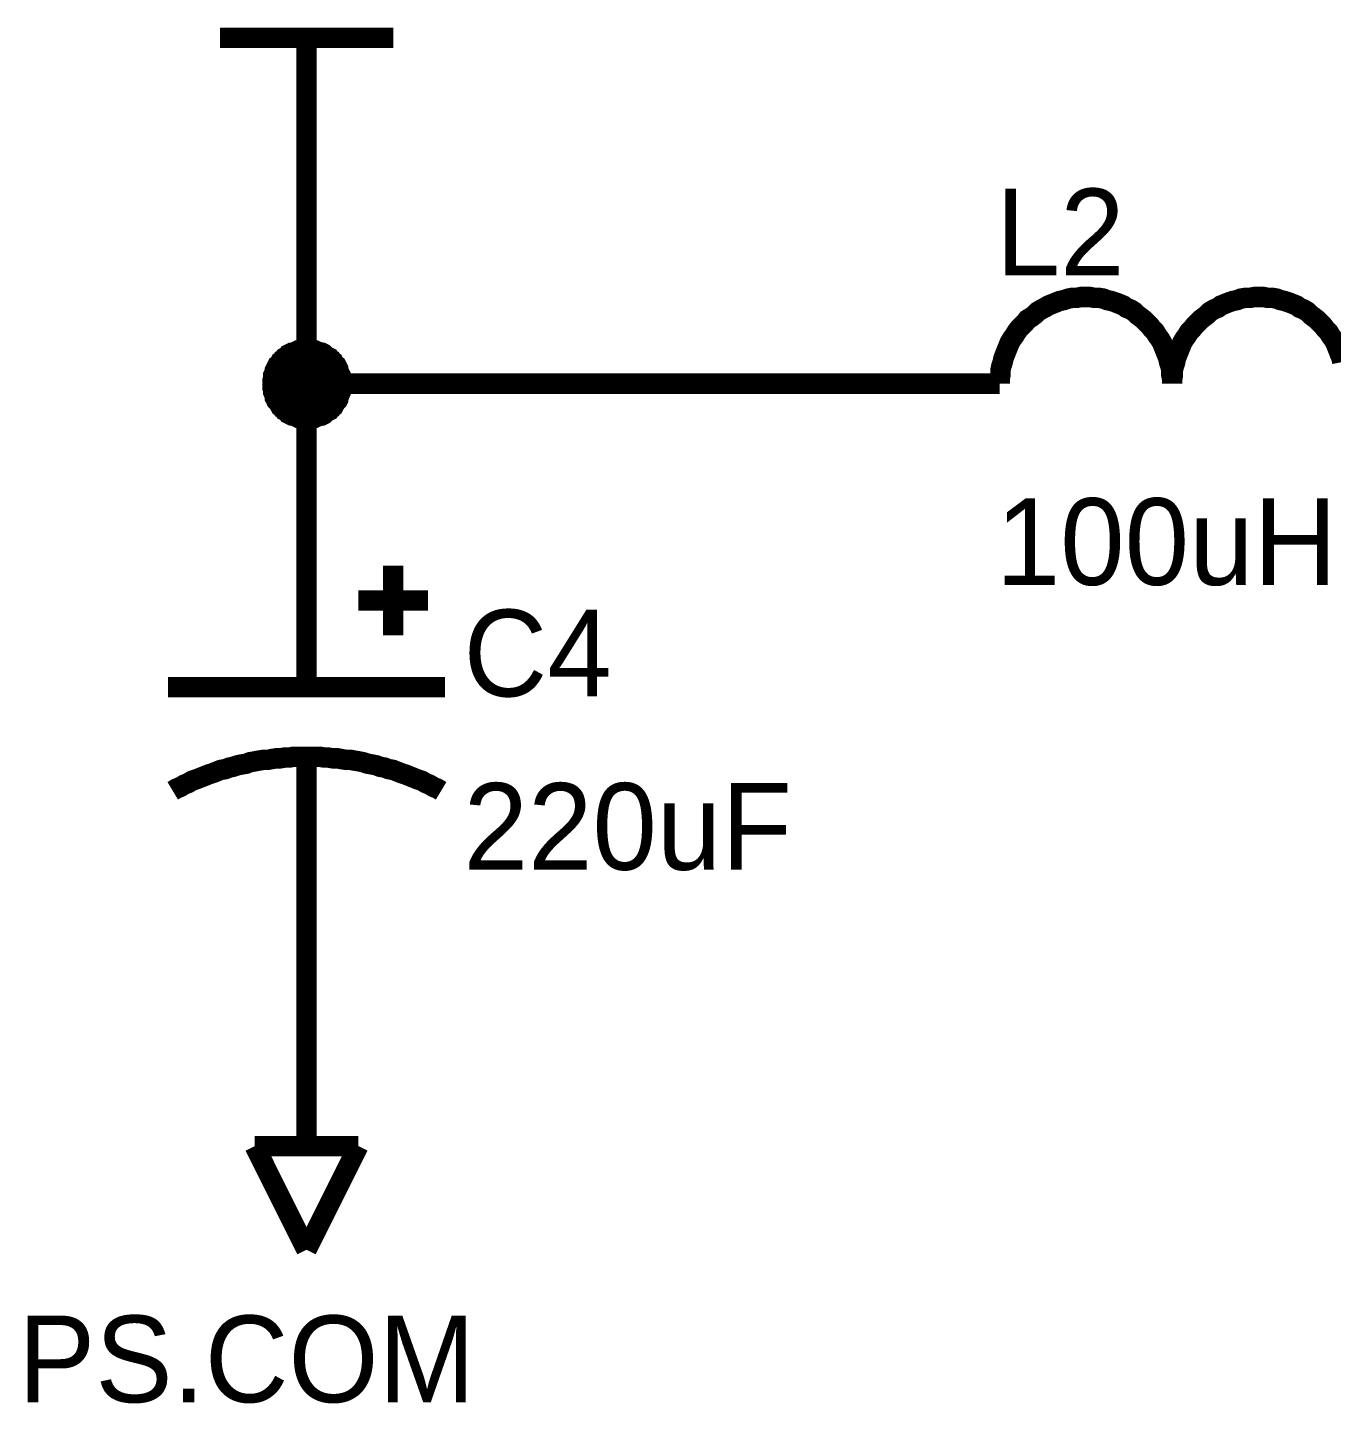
# Model space of a CAD drawing. Header units: inches. Extents: x 0 to 11, y 0 to 8.5.
# Drawn here: x 7.039 to 7.792, y 5.711 to 6.506 of the extents above; entities that cross this region are included whole.
import ezdxf

# ---------------------------------------------------------------- set-up
doc = ezdxf.new("R2010")
doc.units = ezdxf.units.IN
doc.header["$MEASUREMENT"] = 0
doc.layers.add('Sheet', color=255, linetype='Continuous')

msp = doc.modelspace()

# ---------------------------------------------------------------- linework, layer by layer
at = {"layer": 'Sheet'}
for points, const_width in [([(7.14973, 6.49966), (7.2498, 6.49966)], 0.0118), ([(7.19976, 6.39957), (7.19976, 6.49966)], 0.0118), ([(7.19976, 6.24989), (7.19976, 6.29994), (7.19976, 6.39957)], 0.0118), ([(7.64961, 6.34998), (7.64693, 6.34998), (7.6447, 6.34953), (7.64202, 6.34953), (7.63978, 6.34909), (7.6371, 6.34819), (7.63487, 6.34774), (7.63263, 6.34685), (7.6304, 6.34596), (7.62817, 6.34506), (7.62593, 6.34372), (7.62415, 6.34283), (7.62191, 6.34149), (7.62013, 6.3397), (7.61834, 6.33836), (7.61611, 6.33702), (7.61477, 6.33523), (7.61298, 6.33345), (7.61119, 6.33166), (7.60985, 6.32987), (7.60851, 6.32764), (7.60717, 6.32585), (7.60583, 6.32362), (7.60494, 6.32138), (7.60404, 6.31915), (7.60315, 6.31692), (7.60226, 6.31468), (7.60181, 6.31245), (7.60092, 6.30977), (7.60047, 6.30753), (7.60047, 6.30485), (7.60002, 6.30262), (7.60002, 6.29994)], 0.0118), ([(7.69964, 6.29994), (7.69964, 6.30262), (7.6992, 6.30485), (7.6992, 6.30753), (7.69875, 6.30977), (7.69786, 6.31245), (7.69741, 6.31468), (7.69652, 6.31692), (7.69562, 6.31915), (7.69473, 6.32138), (7.69384, 6.32362), (7.6925, 6.32585), (7.69115, 6.32764), (7.68981, 6.32987), (7.68803, 6.33166), (7.68669, 6.33345), (7.6849, 6.33523), (7.68311, 6.33702), (7.68133, 6.33836), (7.67954, 6.3397), (7.67775, 6.34149), (7.67552, 6.34283), (7.67329, 6.34372), (7.6715, 6.34506), (7.66927, 6.34596), (7.66703, 6.34685), (7.66435, 6.34774), (7.66212, 6.34819), (7.65988, 6.34909), (7.6572, 6.34953), (7.65452, 6.34953), (7.65229, 6.34998), (7.64961, 6.34998)], 0.0118), ([(7.64961, 6.34998), (7.64961, 6.34998), (7.64961, 6.34998), (7.64961, 6.34998), (7.64961, 6.34998), (7.64961, 6.34998), (7.64961, 6.34998), (7.64961, 6.34998), (7.64961, 6.34998), (7.64961, 6.34998), (7.64961, 6.34998), (7.64961, 6.34998), (7.64961, 6.34998), (7.64961, 6.34998), (7.64961, 6.34998), (7.64961, 6.34998), (7.64961, 6.34998), (7.64961, 6.34998), (7.64961, 6.34998), (7.64961, 6.34998), (7.64961, 6.34998), (7.64961, 6.34998), (7.64961, 6.34998), (7.64961, 6.34998), (7.64961, 6.34998), (7.64961, 6.34998), (7.64961, 6.34998), (7.64961, 6.34998), (7.64961, 6.34998), (7.64961, 6.34998), (7.64961, 6.34998), (7.64961, 6.34998), (7.64961, 6.34998)], 0.0118), ([(7.74968, 6.34998), (7.74699, 6.34998), (7.74476, 6.34953), (7.74208, 6.34953), (7.7394, 6.34909), (7.73717, 6.34819), (7.73493, 6.34774), (7.73225, 6.34685), (7.73002, 6.34596), (7.72779, 6.34506), (7.726, 6.34372), (7.72377, 6.34283), (7.72153, 6.34149), (7.71974, 6.3397), (7.71796, 6.33836), (7.71617, 6.33702), (7.71438, 6.33523), (7.7126, 6.33345), (7.71126, 6.33166), (7.70947, 6.32987), (7.70813, 6.32764), (7.70679, 6.32585), (7.70545, 6.32362), (7.70456, 6.32138), (7.70366, 6.31915), (7.70277, 6.31692), (7.70188, 6.31468), (7.70143, 6.31245), (7.70054, 6.30977), (7.70009, 6.30753), (7.70009, 6.30485), (7.69964, 6.30262), (7.69964, 6.29994)], 0.0118), ([(7.79792, 6.31245), (7.79747, 6.31468), (7.79658, 6.31692), (7.79569, 6.31915), (7.79479, 6.32138), (7.7939, 6.32362), (7.79256, 6.32585), (7.79122, 6.32764), (7.78988, 6.32987), (7.78809, 6.33166), (7.78675, 6.33345), (7.78497, 6.33523), (7.78318, 6.33702), (7.78139, 6.33836), (7.77961, 6.3397), (7.77782, 6.34149), (7.77558, 6.34283), (7.77335, 6.34372), (7.77156, 6.34506), (7.76933, 6.34596), (7.7671, 6.34685), (7.76442, 6.34774), (7.76218, 6.34819), (7.75995, 6.34909), (7.75727, 6.34953), (7.75459, 6.34953), (7.75236, 6.34998), (7.74968, 6.34998)], 0.0118), ([(7.74968, 6.34998), (7.74968, 6.34998), (7.74968, 6.34998), (7.74968, 6.34998), (7.74968, 6.34998), (7.74968, 6.34998), (7.74968, 6.34998), (7.74968, 6.34998), (7.74968, 6.34998), (7.74968, 6.34998), (7.74968, 6.34998), (7.74968, 6.34998), (7.74968, 6.34998), (7.74968, 6.34998), (7.74968, 6.34998), (7.74968, 6.34998), (7.74968, 6.34998), (7.74968, 6.34998), (7.74968, 6.34998), (7.74968, 6.34998), (7.74968, 6.34998), (7.74968, 6.34998), (7.74968, 6.34998), (7.74968, 6.34998), (7.74968, 6.34998), (7.74968, 6.34998), (7.74968, 6.34998), (7.74968, 6.34998), (7.74968, 6.34998), (7.74968, 6.34998), (7.74968, 6.34998), (7.74968, 6.34998), (7.74968, 6.34998)], 0.0118), ([(7.18011, 6.29994), (7.18011, 6.30083), (7.18011, 6.30172), (7.18056, 6.30306), (7.18056, 6.30396), (7.18056, 6.30485), (7.181, 6.30575), (7.18145, 6.30664), (7.18145, 6.30753), (7.1819, 6.30843), (7.18234, 6.30932), (7.18279, 6.31021), (7.18368, 6.31066), (7.18413, 6.31155), (7.18458, 6.31245), (7.18547, 6.31289), (7.18592, 6.31379), (7.18681, 6.31423), (7.18726, 6.31513), (7.18815, 6.31558), (7.18904, 6.31602), (7.18949, 6.31692), (7.19038, 6.31736), (7.19128, 6.31781), (7.19217, 6.31781), (7.19306, 6.31826), (7.19396, 6.3187), (7.19485, 6.31915), (7.19574, 6.31915), (7.19664, 6.31915), (7.19798, 6.3196), (7.19887, 6.3196), (7.19976, 6.3196)], 0.0118), ([(7.18011, 6.29994), (7.18011, 6.30083), (7.18011, 6.30172), (7.18056, 6.30306), (7.18056, 6.30396), (7.18056, 6.30485), (7.181, 6.30575), (7.18145, 6.30664), (7.18145, 6.30753), (7.1819, 6.30843), (7.18234, 6.30932), (7.18279, 6.31021), (7.18368, 6.31066), (7.18413, 6.31155), (7.18458, 6.31245), (7.18547, 6.31289), (7.18592, 6.31379), (7.18681, 6.31423), (7.18726, 6.31513), (7.18815, 6.31558), (7.18904, 6.31602), (7.18949, 6.31692), (7.19038, 6.31736), (7.19128, 6.31781), (7.19217, 6.31781), (7.19306, 6.31826), (7.19396, 6.3187), (7.19485, 6.31915), (7.19574, 6.31915), (7.19664, 6.31915), (7.19798, 6.3196), (7.19887, 6.3196), (7.19976, 6.3196)], 0.0118), ([(7.18011, 6.29994), (7.18011, 6.30083), (7.18011, 6.30172), (7.18056, 6.30306), (7.18056, 6.30396), (7.18056, 6.30485), (7.181, 6.30575), (7.18145, 6.30664), (7.18145, 6.30753), (7.1819, 6.30843), (7.18234, 6.30932), (7.18279, 6.31021), (7.18368, 6.31066), (7.18413, 6.31155), (7.18458, 6.31245), (7.18547, 6.31289), (7.18592, 6.31379), (7.18681, 6.31423), (7.18726, 6.31513), (7.18815, 6.31558), (7.18904, 6.31602), (7.18949, 6.31692), (7.19038, 6.31736), (7.19128, 6.31781), (7.19217, 6.31781), (7.19306, 6.31826), (7.19396, 6.3187), (7.19485, 6.31915), (7.19574, 6.31915), (7.19664, 6.31915), (7.19798, 6.3196), (7.19887, 6.3196), (7.19976, 6.3196)], 0.0118), ([(7.18011, 6.29994), (7.18011, 6.30083), (7.18011, 6.30172), (7.18056, 6.30306), (7.18056, 6.30396), (7.18056, 6.30485), (7.181, 6.30575), (7.18145, 6.30664), (7.18145, 6.30753), (7.1819, 6.30843), (7.18234, 6.30932), (7.18279, 6.31021), (7.18368, 6.31066), (7.18413, 6.31155), (7.18458, 6.31245), (7.18547, 6.31289), (7.18592, 6.31379), (7.18681, 6.31423), (7.18726, 6.31513), (7.18815, 6.31558), (7.18904, 6.31602), (7.18949, 6.31692), (7.19038, 6.31736), (7.19128, 6.31781), (7.19217, 6.31781), (7.19306, 6.31826), (7.19396, 6.3187), (7.19485, 6.31915), (7.19574, 6.31915), (7.19664, 6.31915), (7.19798, 6.3196), (7.19887, 6.3196), (7.19976, 6.3196)], 0.0118), ([(7.19976, 6.3196), (7.19976, 6.3196)], 0.0118), ([(7.19976, 6.3196), (7.20066, 6.3196), (7.202, 6.3196), (7.20289, 6.31915), (7.20378, 6.31915), (7.20468, 6.31915), (7.20557, 6.3187), (7.20691, 6.31826), (7.20781, 6.31781), (7.2087, 6.31781), (7.20959, 6.31736), (7.21004, 6.31692), (7.21093, 6.31602), (7.21183, 6.31558), (7.21272, 6.31513), (7.21317, 6.31423), (7.21406, 6.31379), (7.21451, 6.31289), (7.2154, 6.31245), (7.21585, 6.31155), (7.21629, 6.31066), (7.21719, 6.31021), (7.21763, 6.30932), (7.21808, 6.30843), (7.21808, 6.30753), (7.21853, 6.30664), (7.21897, 6.30575), (7.21942, 6.30485), (7.21942, 6.30396), (7.21942, 6.30306), (7.21987, 6.30172), (7.21987, 6.30083), (7.21987, 6.29994)], 0.0118), ([(7.19976, 6.3196), (7.19976, 6.3196)], 0.0118), ([(7.19976, 6.3196), (7.20066, 6.3196), (7.202, 6.3196), (7.20289, 6.31915), (7.20378, 6.31915), (7.20468, 6.31915), (7.20557, 6.3187), (7.20691, 6.31826), (7.20781, 6.31781), (7.2087, 6.31781), (7.20959, 6.31736), (7.21004, 6.31692), (7.21093, 6.31602), (7.21183, 6.31558), (7.21272, 6.31513), (7.21317, 6.31423), (7.21406, 6.31379), (7.21451, 6.31289), (7.2154, 6.31245), (7.21585, 6.31155), (7.21629, 6.31066), (7.21719, 6.31021), (7.21763, 6.30932), (7.21808, 6.30843), (7.21808, 6.30753), (7.21853, 6.30664), (7.21897, 6.30575), (7.21942, 6.30485), (7.21942, 6.30396), (7.21942, 6.30306), (7.21987, 6.30172), (7.21987, 6.30083), (7.21987, 6.29994)], 0.0118), ([(7.19976, 6.3196), (7.19976, 6.3196)], 0.0118), ([(7.19976, 6.3196), (7.20066, 6.3196), (7.202, 6.3196), (7.20289, 6.31915), (7.20378, 6.31915), (7.20468, 6.31915), (7.20557, 6.3187), (7.20691, 6.31826), (7.20781, 6.31781), (7.2087, 6.31781), (7.20959, 6.31736), (7.21004, 6.31692), (7.21093, 6.31602), (7.21183, 6.31558), (7.21272, 6.31513), (7.21317, 6.31423), (7.21406, 6.31379), (7.21451, 6.31289), (7.2154, 6.31245), (7.21585, 6.31155), (7.21629, 6.31066), (7.21719, 6.31021), (7.21763, 6.30932), (7.21808, 6.30843), (7.21808, 6.30753), (7.21853, 6.30664), (7.21897, 6.30575), (7.21942, 6.30485), (7.21942, 6.30396), (7.21942, 6.30306), (7.21987, 6.30172), (7.21987, 6.30083), (7.21987, 6.29994)], 0.0118), ([(7.19976, 6.3196), (7.19976, 6.3196)], 0.0118), ([(7.19976, 6.3196), (7.20066, 6.3196), (7.202, 6.3196), (7.20289, 6.31915), (7.20378, 6.31915), (7.20468, 6.31915), (7.20557, 6.3187), (7.20691, 6.31826), (7.20781, 6.31781), (7.2087, 6.31781), (7.20959, 6.31736), (7.21004, 6.31692), (7.21093, 6.31602), (7.21183, 6.31558), (7.21272, 6.31513), (7.21317, 6.31423), (7.21406, 6.31379), (7.21451, 6.31289), (7.2154, 6.31245), (7.21585, 6.31155), (7.21629, 6.31066), (7.21719, 6.31021), (7.21763, 6.30932), (7.21808, 6.30843), (7.21808, 6.30753), (7.21853, 6.30664), (7.21897, 6.30575), (7.21942, 6.30485), (7.21942, 6.30396), (7.21942, 6.30306), (7.21987, 6.30172), (7.21987, 6.30083), (7.21987, 6.29994)], 0.0118), ([(7.18011, 6.29994), (7.18011, 6.30083), (7.18011, 6.30172), (7.18056, 6.30306), (7.18056, 6.30396), (7.18056, 6.30485), (7.181, 6.30575), (7.18145, 6.30664), (7.18145, 6.30753), (7.1819, 6.30843), (7.18234, 6.30932), (7.18279, 6.31021), (7.18368, 6.31066), (7.18413, 6.31155), (7.18458, 6.31245), (7.18547, 6.31289), (7.18592, 6.31379), (7.18681, 6.31423), (7.18726, 6.31513), (7.18815, 6.31558), (7.18904, 6.31602), (7.18949, 6.31692), (7.19038, 6.31736), (7.19128, 6.31781), (7.19217, 6.31781), (7.19306, 6.31826), (7.19396, 6.3187), (7.19485, 6.31915), (7.19574, 6.31915), (7.19664, 6.31915), (7.19798, 6.3196), (7.19887, 6.3196), (7.19976, 6.3196)], 0.0039), ([(7.18011, 6.29994), (7.18011, 6.30083), (7.18011, 6.30172), (7.18056, 6.30306), (7.18056, 6.30396), (7.18056, 6.30485), (7.181, 6.30575), (7.18145, 6.30664), (7.18145, 6.30753), (7.1819, 6.30843), (7.18234, 6.30932), (7.18279, 6.31021), (7.18368, 6.31066), (7.18413, 6.31155), (7.18458, 6.31245), (7.18547, 6.31289), (7.18592, 6.31379), (7.18681, 6.31423), (7.18726, 6.31513), (7.18815, 6.31558), (7.18904, 6.31602), (7.18949, 6.31692), (7.19038, 6.31736), (7.19128, 6.31781), (7.19217, 6.31781), (7.19306, 6.31826), (7.19396, 6.3187), (7.19485, 6.31915), (7.19574, 6.31915), (7.19664, 6.31915), (7.19798, 6.3196), (7.19887, 6.3196), (7.19976, 6.3196)], 0.0039), ([(7.18011, 6.29994), (7.18011, 6.30083), (7.18011, 6.30172), (7.18056, 6.30306), (7.18056, 6.30396), (7.18056, 6.30485), (7.181, 6.30575), (7.18145, 6.30664), (7.18145, 6.30753), (7.1819, 6.30843), (7.18234, 6.30932), (7.18279, 6.31021), (7.18368, 6.31066), (7.18413, 6.31155), (7.18458, 6.31245), (7.18547, 6.31289), (7.18592, 6.31379), (7.18681, 6.31423), (7.18726, 6.31513), (7.18815, 6.31558), (7.18904, 6.31602), (7.18949, 6.31692), (7.19038, 6.31736), (7.19128, 6.31781), (7.19217, 6.31781), (7.19306, 6.31826), (7.19396, 6.3187), (7.19485, 6.31915), (7.19574, 6.31915), (7.19664, 6.31915), (7.19798, 6.3196), (7.19887, 6.3196), (7.19976, 6.3196)], 0.0039), ([(7.18011, 6.29994), (7.18011, 6.30083), (7.18011, 6.30172), (7.18056, 6.30306), (7.18056, 6.30396), (7.18056, 6.30485), (7.181, 6.30575), (7.18145, 6.30664), (7.18145, 6.30753), (7.1819, 6.30843), (7.18234, 6.30932), (7.18279, 6.31021), (7.18368, 6.31066), (7.18413, 6.31155), (7.18458, 6.31245), (7.18547, 6.31289), (7.18592, 6.31379), (7.18681, 6.31423), (7.18726, 6.31513), (7.18815, 6.31558), (7.18904, 6.31602), (7.18949, 6.31692), (7.19038, 6.31736), (7.19128, 6.31781), (7.19217, 6.31781), (7.19306, 6.31826), (7.19396, 6.3187), (7.19485, 6.31915), (7.19574, 6.31915), (7.19664, 6.31915), (7.19798, 6.3196), (7.19887, 6.3196), (7.19976, 6.3196)], 0.0039), ([(7.19976, 6.3196), (7.19976, 6.3196)], 0.0039), ([(7.19976, 6.3196), (7.20066, 6.3196), (7.202, 6.3196), (7.20289, 6.31915), (7.20378, 6.31915), (7.20468, 6.31915), (7.20557, 6.3187), (7.20691, 6.31826), (7.20781, 6.31781), (7.2087, 6.31781), (7.20959, 6.31736), (7.21004, 6.31692), (7.21093, 6.31602), (7.21183, 6.31558), (7.21272, 6.31513), (7.21317, 6.31423), (7.21406, 6.31379), (7.21451, 6.31289), (7.2154, 6.31245), (7.21585, 6.31155), (7.21629, 6.31066), (7.21719, 6.31021), (7.21763, 6.30932), (7.21808, 6.30843), (7.21808, 6.30753), (7.21853, 6.30664), (7.21897, 6.30575), (7.21942, 6.30485), (7.21942, 6.30396), (7.21942, 6.30306), (7.21987, 6.30172), (7.21987, 6.30083), (7.21987, 6.29994)], 0.0039), ([(7.19976, 6.3196), (7.19976, 6.3196)], 0.0039), ([(7.19976, 6.3196), (7.20066, 6.3196), (7.202, 6.3196), (7.20289, 6.31915), (7.20378, 6.31915), (7.20468, 6.31915), (7.20557, 6.3187), (7.20691, 6.31826), (7.20781, 6.31781), (7.2087, 6.31781), (7.20959, 6.31736), (7.21004, 6.31692), (7.21093, 6.31602), (7.21183, 6.31558), (7.21272, 6.31513), (7.21317, 6.31423), (7.21406, 6.31379), (7.21451, 6.31289), (7.2154, 6.31245), (7.21585, 6.31155), (7.21629, 6.31066), (7.21719, 6.31021), (7.21763, 6.30932), (7.21808, 6.30843), (7.21808, 6.30753), (7.21853, 6.30664), (7.21897, 6.30575), (7.21942, 6.30485), (7.21942, 6.30396), (7.21942, 6.30306), (7.21987, 6.30172), (7.21987, 6.30083), (7.21987, 6.29994)], 0.0039), ([(7.19976, 6.3196), (7.19976, 6.3196)], 0.0039), ([(7.19976, 6.3196), (7.20066, 6.3196), (7.202, 6.3196), (7.20289, 6.31915), (7.20378, 6.31915), (7.20468, 6.31915), (7.20557, 6.3187), (7.20691, 6.31826), (7.20781, 6.31781), (7.2087, 6.31781), (7.20959, 6.31736), (7.21004, 6.31692), (7.21093, 6.31602), (7.21183, 6.31558), (7.21272, 6.31513), (7.21317, 6.31423), (7.21406, 6.31379), (7.21451, 6.31289), (7.2154, 6.31245), (7.21585, 6.31155), (7.21629, 6.31066), (7.21719, 6.31021), (7.21763, 6.30932), (7.21808, 6.30843), (7.21808, 6.30753), (7.21853, 6.30664), (7.21897, 6.30575), (7.21942, 6.30485), (7.21942, 6.30396), (7.21942, 6.30306), (7.21987, 6.30172), (7.21987, 6.30083), (7.21987, 6.29994)], 0.0039), ([(7.19976, 6.3196), (7.19976, 6.3196)], 0.0039), ([(7.19976, 6.3196), (7.20066, 6.3196), (7.202, 6.3196), (7.20289, 6.31915), (7.20378, 6.31915), (7.20468, 6.31915), (7.20557, 6.3187), (7.20691, 6.31826), (7.20781, 6.31781), (7.2087, 6.31781), (7.20959, 6.31736), (7.21004, 6.31692), (7.21093, 6.31602), (7.21183, 6.31558), (7.21272, 6.31513), (7.21317, 6.31423), (7.21406, 6.31379), (7.21451, 6.31289), (7.2154, 6.31245), (7.21585, 6.31155), (7.21629, 6.31066), (7.21719, 6.31021), (7.21763, 6.30932), (7.21808, 6.30843), (7.21808, 6.30753), (7.21853, 6.30664), (7.21897, 6.30575), (7.21942, 6.30485), (7.21942, 6.30396), (7.21942, 6.30306), (7.21987, 6.30172), (7.21987, 6.30083), (7.21987, 6.29994)], 0.0039), ([(7.19976, 6.27983), (7.19887, 6.27983), (7.19798, 6.27983), (7.19664, 6.28028), (7.19574, 6.28028), (7.19485, 6.28028), (7.19396, 6.28072), (7.19306, 6.28117), (7.19217, 6.28162), (7.19128, 6.28162), (7.19038, 6.28206), (7.18949, 6.28251), (7.18904, 6.28341), (7.18815, 6.28385), (7.18726, 6.2843), (7.18681, 6.28519), (7.18592, 6.28564), (7.18547, 6.28653), (7.18458, 6.28698), (7.18413, 6.28787), (7.18368, 6.28877), (7.18279, 6.28966), (7.18234, 6.29011), (7.1819, 6.291), (7.18145, 6.29189), (7.18145, 6.29279), (7.181, 6.29413), (7.18056, 6.29502), (7.18056, 6.29592), (7.18056, 6.29681), (7.18011, 6.2977), (7.18011, 6.29904), (7.18011, 6.29994)], 0.0118), ([(7.18011, 6.29994), (7.18011, 6.29994)], 0.0118), ([(7.19976, 6.27983), (7.19887, 6.27983), (7.19798, 6.27983), (7.19664, 6.28028), (7.19574, 6.28028), (7.19485, 6.28028), (7.19396, 6.28072), (7.19306, 6.28117), (7.19217, 6.28162), (7.19128, 6.28162), (7.19038, 6.28206), (7.18949, 6.28251), (7.18904, 6.28341), (7.18815, 6.28385), (7.18726, 6.2843), (7.18681, 6.28519), (7.18592, 6.28564), (7.18547, 6.28653), (7.18458, 6.28698), (7.18413, 6.28787), (7.18368, 6.28877), (7.18279, 6.28966), (7.18234, 6.29011), (7.1819, 6.291), (7.18145, 6.29189), (7.18145, 6.29279), (7.181, 6.29413), (7.18056, 6.29502), (7.18056, 6.29592), (7.18056, 6.29681), (7.18011, 6.2977), (7.18011, 6.29904), (7.18011, 6.29994)], 0.0118), ([(7.18011, 6.29994), (7.18011, 6.29994)], 0.0118), ([(7.19976, 6.27983), (7.19887, 6.27983), (7.19798, 6.27983), (7.19664, 6.28028), (7.19574, 6.28028), (7.19485, 6.28028), (7.19396, 6.28072), (7.19306, 6.28117), (7.19217, 6.28162), (7.19128, 6.28162), (7.19038, 6.28206), (7.18949, 6.28251), (7.18904, 6.28341), (7.18815, 6.28385), (7.18726, 6.2843), (7.18681, 6.28519), (7.18592, 6.28564), (7.18547, 6.28653), (7.18458, 6.28698), (7.18413, 6.28787), (7.18368, 6.28877), (7.18279, 6.28966), (7.18234, 6.29011), (7.1819, 6.291), (7.18145, 6.29189), (7.18145, 6.29279), (7.181, 6.29413), (7.18056, 6.29502), (7.18056, 6.29592), (7.18056, 6.29681), (7.18011, 6.2977), (7.18011, 6.29904), (7.18011, 6.29994)], 0.0118), ([(7.18011, 6.29994), (7.18011, 6.29994)], 0.0118), ([(7.19976, 6.27983), (7.19887, 6.27983), (7.19798, 6.27983), (7.19664, 6.28028), (7.19574, 6.28028), (7.19485, 6.28028), (7.19396, 6.28072), (7.19306, 6.28117), (7.19217, 6.28162), (7.19128, 6.28162), (7.19038, 6.28206), (7.18949, 6.28251), (7.18904, 6.28341), (7.18815, 6.28385), (7.18726, 6.2843), (7.18681, 6.28519), (7.18592, 6.28564), (7.18547, 6.28653), (7.18458, 6.28698), (7.18413, 6.28787), (7.18368, 6.28877), (7.18279, 6.28966), (7.18234, 6.29011), (7.1819, 6.291), (7.18145, 6.29189), (7.18145, 6.29279), (7.181, 6.29413), (7.18056, 6.29502), (7.18056, 6.29592), (7.18056, 6.29681), (7.18011, 6.2977), (7.18011, 6.29904), (7.18011, 6.29994)], 0.0118), ([(7.18011, 6.29994), (7.18011, 6.29994)], 0.0118), ([(7.19976, 6.27983), (7.19887, 6.27983), (7.19798, 6.27983), (7.19664, 6.28028), (7.19574, 6.28028), (7.19485, 6.28028), (7.19396, 6.28072), (7.19306, 6.28117), (7.19217, 6.28162), (7.19128, 6.28162), (7.19038, 6.28206), (7.18949, 6.28251), (7.18904, 6.28341), (7.18815, 6.28385), (7.18726, 6.2843), (7.18681, 6.28519), (7.18592, 6.28564), (7.18547, 6.28653), (7.18458, 6.28698), (7.18413, 6.28787), (7.18368, 6.28877), (7.18279, 6.28966), (7.18234, 6.29011), (7.1819, 6.291), (7.18145, 6.29189), (7.18145, 6.29279), (7.181, 6.29413), (7.18056, 6.29502), (7.18056, 6.29592), (7.18056, 6.29681), (7.18011, 6.2977), (7.18011, 6.29904), (7.18011, 6.29994)], 0.0039), ([(7.18011, 6.29994), (7.18011, 6.29994)], 0.0039), ([(7.19976, 6.27983), (7.19887, 6.27983), (7.19798, 6.27983), (7.19664, 6.28028), (7.19574, 6.28028), (7.19485, 6.28028), (7.19396, 6.28072), (7.19306, 6.28117), (7.19217, 6.28162), (7.19128, 6.28162), (7.19038, 6.28206), (7.18949, 6.28251), (7.18904, 6.28341), (7.18815, 6.28385), (7.18726, 6.2843), (7.18681, 6.28519), (7.18592, 6.28564), (7.18547, 6.28653), (7.18458, 6.28698), (7.18413, 6.28787), (7.18368, 6.28877), (7.18279, 6.28966), (7.18234, 6.29011), (7.1819, 6.291), (7.18145, 6.29189), (7.18145, 6.29279), (7.181, 6.29413), (7.18056, 6.29502), (7.18056, 6.29592), (7.18056, 6.29681), (7.18011, 6.2977), (7.18011, 6.29904), (7.18011, 6.29994)], 0.0039), ([(7.18011, 6.29994), (7.18011, 6.29994)], 0.0039), ([(7.19976, 6.27983), (7.19887, 6.27983), (7.19798, 6.27983), (7.19664, 6.28028), (7.19574, 6.28028), (7.19485, 6.28028), (7.19396, 6.28072), (7.19306, 6.28117), (7.19217, 6.28162), (7.19128, 6.28162), (7.19038, 6.28206), (7.18949, 6.28251), (7.18904, 6.28341), (7.18815, 6.28385), (7.18726, 6.2843), (7.18681, 6.28519), (7.18592, 6.28564), (7.18547, 6.28653), (7.18458, 6.28698), (7.18413, 6.28787), (7.18368, 6.28877), (7.18279, 6.28966), (7.18234, 6.29011), (7.1819, 6.291), (7.18145, 6.29189), (7.18145, 6.29279), (7.181, 6.29413), (7.18056, 6.29502), (7.18056, 6.29592), (7.18056, 6.29681), (7.18011, 6.2977), (7.18011, 6.29904), (7.18011, 6.29994)], 0.0039), ([(7.18011, 6.29994), (7.18011, 6.29994)], 0.0039), ([(7.19976, 6.27983), (7.19887, 6.27983), (7.19798, 6.27983), (7.19664, 6.28028), (7.19574, 6.28028), (7.19485, 6.28028), (7.19396, 6.28072), (7.19306, 6.28117), (7.19217, 6.28162), (7.19128, 6.28162), (7.19038, 6.28206), (7.18949, 6.28251), (7.18904, 6.28341), (7.18815, 6.28385), (7.18726, 6.2843), (7.18681, 6.28519), (7.18592, 6.28564), (7.18547, 6.28653), (7.18458, 6.28698), (7.18413, 6.28787), (7.18368, 6.28877), (7.18279, 6.28966), (7.18234, 6.29011), (7.1819, 6.291), (7.18145, 6.29189), (7.18145, 6.29279), (7.181, 6.29413), (7.18056, 6.29502), (7.18056, 6.29592), (7.18056, 6.29681), (7.18011, 6.2977), (7.18011, 6.29904), (7.18011, 6.29994)], 0.0039), ([(7.18011, 6.29994), (7.18011, 6.29994)], 0.0039), ([(7.21987, 6.29994), (7.21987, 6.29904), (7.21987, 6.2977), (7.21942, 6.29681), (7.21942, 6.29592), (7.21942, 6.29502), (7.21897, 6.29413), (7.21853, 6.29279), (7.21808, 6.29189), (7.21808, 6.291), (7.21763, 6.29011), (7.21719, 6.28966), (7.21629, 6.28877), (7.21585, 6.28787), (7.2154, 6.28698), (7.21451, 6.28653), (7.21406, 6.28564), (7.21317, 6.28519), (7.21272, 6.2843), (7.21183, 6.28385), (7.21093, 6.28341), (7.21004, 6.28251), (7.20959, 6.28206), (7.2087, 6.28162), (7.20781, 6.28162), (7.20691, 6.28117), (7.20557, 6.28072), (7.20468, 6.28028), (7.20378, 6.28028), (7.20289, 6.28028), (7.202, 6.27983), (7.20066, 6.27983), (7.19976, 6.27983)], 0.0118), ([(7.49996, 6.29994), (7.19976, 6.29994)], 0.0118), ([(7.21987, 6.29994), (7.21987, 6.29904), (7.21987, 6.2977), (7.21942, 6.29681), (7.21942, 6.29592), (7.21942, 6.29502), (7.21897, 6.29413), (7.21853, 6.29279), (7.21808, 6.29189), (7.21808, 6.291), (7.21763, 6.29011), (7.21719, 6.28966), (7.21629, 6.28877), (7.21585, 6.28787), (7.2154, 6.28698), (7.21451, 6.28653), (7.21406, 6.28564), (7.21317, 6.28519), (7.21272, 6.2843), (7.21183, 6.28385), (7.21093, 6.28341), (7.21004, 6.28251), (7.20959, 6.28206), (7.2087, 6.28162), (7.20781, 6.28162), (7.20691, 6.28117), (7.20557, 6.28072), (7.20468, 6.28028), (7.20378, 6.28028), (7.20289, 6.28028), (7.202, 6.27983), (7.20066, 6.27983), (7.19976, 6.27983)], 0.0118), ([(7.21987, 6.29994), (7.21987, 6.29904), (7.21987, 6.2977), (7.21942, 6.29681), (7.21942, 6.29592), (7.21942, 6.29502), (7.21897, 6.29413), (7.21853, 6.29279), (7.21808, 6.29189), (7.21808, 6.291), (7.21763, 6.29011), (7.21719, 6.28966), (7.21629, 6.28877), (7.21585, 6.28787), (7.2154, 6.28698), (7.21451, 6.28653), (7.21406, 6.28564), (7.21317, 6.28519), (7.21272, 6.2843), (7.21183, 6.28385), (7.21093, 6.28341), (7.21004, 6.28251), (7.20959, 6.28206), (7.2087, 6.28162), (7.20781, 6.28162), (7.20691, 6.28117), (7.20557, 6.28072), (7.20468, 6.28028), (7.20378, 6.28028), (7.20289, 6.28028), (7.202, 6.27983), (7.20066, 6.27983), (7.19976, 6.27983)], 0.0118), ([(7.21987, 6.29994), (7.21987, 6.29904), (7.21987, 6.2977), (7.21942, 6.29681), (7.21942, 6.29592), (7.21942, 6.29502), (7.21897, 6.29413), (7.21853, 6.29279), (7.21808, 6.29189), (7.21808, 6.291), (7.21763, 6.29011), (7.21719, 6.28966), (7.21629, 6.28877), (7.21585, 6.28787), (7.2154, 6.28698), (7.21451, 6.28653), (7.21406, 6.28564), (7.21317, 6.28519), (7.21272, 6.2843), (7.21183, 6.28385), (7.21093, 6.28341), (7.21004, 6.28251), (7.20959, 6.28206), (7.2087, 6.28162), (7.20781, 6.28162), (7.20691, 6.28117), (7.20557, 6.28072), (7.20468, 6.28028), (7.20378, 6.28028), (7.20289, 6.28028), (7.202, 6.27983), (7.20066, 6.27983), (7.19976, 6.27983)], 0.0118), ([(7.21987, 6.29994), (7.21987, 6.29904), (7.21987, 6.2977), (7.21942, 6.29681), (7.21942, 6.29592), (7.21942, 6.29502), (7.21897, 6.29413), (7.21853, 6.29279), (7.21808, 6.29189), (7.21808, 6.291), (7.21763, 6.29011), (7.21719, 6.28966), (7.21629, 6.28877), (7.21585, 6.28787), (7.2154, 6.28698), (7.21451, 6.28653), (7.21406, 6.28564), (7.21317, 6.28519), (7.21272, 6.2843), (7.21183, 6.28385), (7.21093, 6.28341), (7.21004, 6.28251), (7.20959, 6.28206), (7.2087, 6.28162), (7.20781, 6.28162), (7.20691, 6.28117), (7.20557, 6.28072), (7.20468, 6.28028), (7.20378, 6.28028), (7.20289, 6.28028), (7.202, 6.27983), (7.20066, 6.27983), (7.19976, 6.27983)], 0.0039), ([(7.21987, 6.29994), (7.21987, 6.29904), (7.21987, 6.2977), (7.21942, 6.29681), (7.21942, 6.29592), (7.21942, 6.29502), (7.21897, 6.29413), (7.21853, 6.29279), (7.21808, 6.29189), (7.21808, 6.291), (7.21763, 6.29011), (7.21719, 6.28966), (7.21629, 6.28877), (7.21585, 6.28787), (7.2154, 6.28698), (7.21451, 6.28653), (7.21406, 6.28564), (7.21317, 6.28519), (7.21272, 6.2843), (7.21183, 6.28385), (7.21093, 6.28341), (7.21004, 6.28251), (7.20959, 6.28206), (7.2087, 6.28162), (7.20781, 6.28162), (7.20691, 6.28117), (7.20557, 6.28072), (7.20468, 6.28028), (7.20378, 6.28028), (7.20289, 6.28028), (7.202, 6.27983), (7.20066, 6.27983), (7.19976, 6.27983)], 0.0039), ([(7.21987, 6.29994), (7.21987, 6.29904), (7.21987, 6.2977), (7.21942, 6.29681), (7.21942, 6.29592), (7.21942, 6.29502), (7.21897, 6.29413), (7.21853, 6.29279), (7.21808, 6.29189), (7.21808, 6.291), (7.21763, 6.29011), (7.21719, 6.28966), (7.21629, 6.28877), (7.21585, 6.28787), (7.2154, 6.28698), (7.21451, 6.28653), (7.21406, 6.28564), (7.21317, 6.28519), (7.21272, 6.2843), (7.21183, 6.28385), (7.21093, 6.28341), (7.21004, 6.28251), (7.20959, 6.28206), (7.2087, 6.28162), (7.20781, 6.28162), (7.20691, 6.28117), (7.20557, 6.28072), (7.20468, 6.28028), (7.20378, 6.28028), (7.20289, 6.28028), (7.202, 6.27983), (7.20066, 6.27983), (7.19976, 6.27983)], 0.0039), ([(7.21987, 6.29994), (7.21987, 6.29904), (7.21987, 6.2977), (7.21942, 6.29681), (7.21942, 6.29592), (7.21942, 6.29502), (7.21897, 6.29413), (7.21853, 6.29279), (7.21808, 6.29189), (7.21808, 6.291), (7.21763, 6.29011), (7.21719, 6.28966), (7.21629, 6.28877), (7.21585, 6.28787), (7.2154, 6.28698), (7.21451, 6.28653), (7.21406, 6.28564), (7.21317, 6.28519), (7.21272, 6.2843), (7.21183, 6.28385), (7.21093, 6.28341), (7.21004, 6.28251), (7.20959, 6.28206), (7.2087, 6.28162), (7.20781, 6.28162), (7.20691, 6.28117), (7.20557, 6.28072), (7.20468, 6.28028), (7.20378, 6.28028), (7.20289, 6.28028), (7.202, 6.27983), (7.20066, 6.27983), (7.19976, 6.27983)], 0.0039), ([(7.21987, 6.29994), (7.21987, 6.29994), (7.21987, 6.29994), (7.21987, 6.29994), (7.21987, 6.29994), (7.21987, 6.29994), (7.21987, 6.29994), (7.21987, 6.29994), (7.21987, 6.29994), (7.21987, 6.29994), (7.21987, 6.29994), (7.21987, 6.29994), (7.21987, 6.29994), (7.21987, 6.29994), (7.21987, 6.29994), (7.21987, 6.29994), (7.21987, 6.29994), (7.21987, 6.29994), (7.21987, 6.29994), (7.21987, 6.29994), (7.21987, 6.29994), (7.21987, 6.29994), (7.21987, 6.29994), (7.21987, 6.29994), (7.21987, 6.29994), (7.21987, 6.29994), (7.21987, 6.29994), (7.21987, 6.29994), (7.21987, 6.29994), (7.21987, 6.29994), (7.21987, 6.29994), (7.21987, 6.29994), (7.21987, 6.29994)], 0.0118), ([(7.21987, 6.29994), (7.21987, 6.29994)], 0.0118), ([(7.21987, 6.29994), (7.21987, 6.29994), (7.21987, 6.29994), (7.21987, 6.29994), (7.21987, 6.29994), (7.21987, 6.29994), (7.21987, 6.29994), (7.21987, 6.29994), (7.21987, 6.29994), (7.21987, 6.29994), (7.21987, 6.29994), (7.21987, 6.29994), (7.21987, 6.29994), (7.21987, 6.29994), (7.21987, 6.29994), (7.21987, 6.29994), (7.21987, 6.29994), (7.21987, 6.29994), (7.21987, 6.29994), (7.21987, 6.29994), (7.21987, 6.29994), (7.21987, 6.29994), (7.21987, 6.29994), (7.21987, 6.29994), (7.21987, 6.29994), (7.21987, 6.29994), (7.21987, 6.29994), (7.21987, 6.29994), (7.21987, 6.29994), (7.21987, 6.29994), (7.21987, 6.29994), (7.21987, 6.29994), (7.21987, 6.29994)], 0.0118), ([(7.21987, 6.29994), (7.21987, 6.29994)], 0.0118), ([(7.21987, 6.29994), (7.21987, 6.29994), (7.21987, 6.29994), (7.21987, 6.29994), (7.21987, 6.29994), (7.21987, 6.29994), (7.21987, 6.29994), (7.21987, 6.29994), (7.21987, 6.29994), (7.21987, 6.29994), (7.21987, 6.29994), (7.21987, 6.29994), (7.21987, 6.29994), (7.21987, 6.29994), (7.21987, 6.29994), (7.21987, 6.29994), (7.21987, 6.29994), (7.21987, 6.29994), (7.21987, 6.29994), (7.21987, 6.29994), (7.21987, 6.29994), (7.21987, 6.29994), (7.21987, 6.29994), (7.21987, 6.29994), (7.21987, 6.29994), (7.21987, 6.29994), (7.21987, 6.29994), (7.21987, 6.29994), (7.21987, 6.29994), (7.21987, 6.29994), (7.21987, 6.29994), (7.21987, 6.29994), (7.21987, 6.29994)], 0.0118), ([(7.21987, 6.29994), (7.21987, 6.29994)], 0.0118), ([(7.21987, 6.29994), (7.21987, 6.29994), (7.21987, 6.29994), (7.21987, 6.29994), (7.21987, 6.29994), (7.21987, 6.29994), (7.21987, 6.29994), (7.21987, 6.29994), (7.21987, 6.29994), (7.21987, 6.29994), (7.21987, 6.29994), (7.21987, 6.29994), (7.21987, 6.29994), (7.21987, 6.29994), (7.21987, 6.29994), (7.21987, 6.29994), (7.21987, 6.29994), (7.21987, 6.29994), (7.21987, 6.29994), (7.21987, 6.29994), (7.21987, 6.29994), (7.21987, 6.29994), (7.21987, 6.29994), (7.21987, 6.29994), (7.21987, 6.29994), (7.21987, 6.29994), (7.21987, 6.29994), (7.21987, 6.29994), (7.21987, 6.29994), (7.21987, 6.29994), (7.21987, 6.29994), (7.21987, 6.29994), (7.21987, 6.29994)], 0.0118), ([(7.21987, 6.29994), (7.21987, 6.29994)], 0.0118), ([(7.21987, 6.29994), (7.21987, 6.29994), (7.21987, 6.29994), (7.21987, 6.29994), (7.21987, 6.29994), (7.21987, 6.29994), (7.21987, 6.29994), (7.21987, 6.29994), (7.21987, 6.29994), (7.21987, 6.29994), (7.21987, 6.29994), (7.21987, 6.29994), (7.21987, 6.29994), (7.21987, 6.29994), (7.21987, 6.29994), (7.21987, 6.29994), (7.21987, 6.29994), (7.21987, 6.29994), (7.21987, 6.29994), (7.21987, 6.29994), (7.21987, 6.29994), (7.21987, 6.29994), (7.21987, 6.29994), (7.21987, 6.29994), (7.21987, 6.29994), (7.21987, 6.29994), (7.21987, 6.29994), (7.21987, 6.29994), (7.21987, 6.29994), (7.21987, 6.29994), (7.21987, 6.29994), (7.21987, 6.29994), (7.21987, 6.29994)], 0.0039), ([(7.21987, 6.29994), (7.21987, 6.29994)], 0.0039), ([(7.21987, 6.29994), (7.21987, 6.29994), (7.21987, 6.29994), (7.21987, 6.29994), (7.21987, 6.29994), (7.21987, 6.29994), (7.21987, 6.29994), (7.21987, 6.29994), (7.21987, 6.29994), (7.21987, 6.29994), (7.21987, 6.29994), (7.21987, 6.29994), (7.21987, 6.29994), (7.21987, 6.29994), (7.21987, 6.29994), (7.21987, 6.29994), (7.21987, 6.29994), (7.21987, 6.29994), (7.21987, 6.29994), (7.21987, 6.29994), (7.21987, 6.29994), (7.21987, 6.29994), (7.21987, 6.29994), (7.21987, 6.29994), (7.21987, 6.29994), (7.21987, 6.29994), (7.21987, 6.29994), (7.21987, 6.29994), (7.21987, 6.29994), (7.21987, 6.29994), (7.21987, 6.29994), (7.21987, 6.29994), (7.21987, 6.29994)], 0.0039), ([(7.21987, 6.29994), (7.21987, 6.29994)], 0.0039), ([(7.21987, 6.29994), (7.21987, 6.29994), (7.21987, 6.29994), (7.21987, 6.29994), (7.21987, 6.29994), (7.21987, 6.29994), (7.21987, 6.29994), (7.21987, 6.29994), (7.21987, 6.29994), (7.21987, 6.29994), (7.21987, 6.29994), (7.21987, 6.29994), (7.21987, 6.29994), (7.21987, 6.29994), (7.21987, 6.29994), (7.21987, 6.29994), (7.21987, 6.29994), (7.21987, 6.29994), (7.21987, 6.29994), (7.21987, 6.29994), (7.21987, 6.29994), (7.21987, 6.29994), (7.21987, 6.29994), (7.21987, 6.29994), (7.21987, 6.29994), (7.21987, 6.29994), (7.21987, 6.29994), (7.21987, 6.29994), (7.21987, 6.29994), (7.21987, 6.29994), (7.21987, 6.29994), (7.21987, 6.29994), (7.21987, 6.29994)], 0.0039), ([(7.21987, 6.29994), (7.21987, 6.29994)], 0.0039), ([(7.21987, 6.29994), (7.21987, 6.29994), (7.21987, 6.29994), (7.21987, 6.29994), (7.21987, 6.29994), (7.21987, 6.29994), (7.21987, 6.29994), (7.21987, 6.29994), (7.21987, 6.29994), (7.21987, 6.29994), (7.21987, 6.29994), (7.21987, 6.29994), (7.21987, 6.29994), (7.21987, 6.29994), (7.21987, 6.29994), (7.21987, 6.29994), (7.21987, 6.29994), (7.21987, 6.29994), (7.21987, 6.29994), (7.21987, 6.29994), (7.21987, 6.29994), (7.21987, 6.29994), (7.21987, 6.29994), (7.21987, 6.29994), (7.21987, 6.29994), (7.21987, 6.29994), (7.21987, 6.29994), (7.21987, 6.29994), (7.21987, 6.29994), (7.21987, 6.29994), (7.21987, 6.29994), (7.21987, 6.29994), (7.21987, 6.29994)], 0.0039), ([(7.21987, 6.29994), (7.21987, 6.29994)], 0.0039), ([(7.60002, 6.29994), (7.49996, 6.29994)], 0.0118), ([(7.19976, 6.14981), (7.19976, 6.24989)], 0.0118), ([(7.2498, 6.15473), (7.2498, 6.19494)], 0.0118), ([(7.22969, 6.17483), (7.2699, 6.17483)], 0.0118), ([(7.19976, 6.14981), (7.19976, 6.12479)], 0.0118), ([(7.1198, 6.12479), (7.27973, 6.12479)], 0.0118), ([(7.19976, 6.08458), (7.19708, 6.08458), (7.19485, 6.08458), (7.19217, 6.08458), (7.18994, 6.08413), (7.18726, 6.08413), (7.18458, 6.08368), (7.18234, 6.08368), (7.17966, 6.08324), (7.17743, 6.08279), (7.17475, 6.08279), (7.17207, 6.08234), (7.16983, 6.0819), (7.16715, 6.08145), (7.16492, 6.08056), (7.16224, 6.08011), (7.16001, 6.07966), (7.15733, 6.07877), (7.15509, 6.07832), (7.15286, 6.07743), (7.15018, 6.07698), (7.14795, 6.07609), (7.14571, 6.07519), (7.14303, 6.0743), (7.1408, 6.07341), (7.13856, 6.07251), (7.13633, 6.07162), (7.13365, 6.07073), (7.13142, 6.06939), (7.12918, 6.06849), (7.12695, 6.06715), (7.12472, 6.06626), (7.12248, 6.06492)], 0.0118), ([(7.19976, 6.08458), (7.19976, 6.04973)], 0.0118), ([(7.27749, 6.06492), (7.27526, 6.06626), (7.27303, 6.06715), (7.27079, 6.06849), (7.26856, 6.06939), (7.26633, 6.07073), (7.26365, 6.07162), (7.26141, 6.07251), (7.25918, 6.07341), (7.25694, 6.0743), (7.25426, 6.07519), (7.25203, 6.07609), (7.2498, 6.07698), (7.24712, 6.07743), (7.24488, 6.07832), (7.2422, 6.07877), (7.23997, 6.07966), (7.23774, 6.08011), (7.23506, 6.08056), (7.23237, 6.08145), (7.23014, 6.0819), (7.22746, 6.08234), (7.22523, 6.08279), (7.22255, 6.08279), (7.21987, 6.08324), (7.21763, 6.08368), (7.21495, 6.08368), (7.21227, 6.08413), (7.21004, 6.08413), (7.20736, 6.08458), (7.20468, 6.08458), (7.20244, 6.08458), (7.19976, 6.08458)], 0.0118), ([(7.19976, 6.04973), (7.19976, 5.94964)], 0.0118), ([(7.19976, 5.8996), (7.19976, 5.94964)], 0.0118), ([(7.19976, 5.8996), (7.19976, 5.85983)], 0.0118), ([(7.19976, 5.79996), (7.16983, 5.85983)], 0.0118), ([(7.16983, 5.85983), (7.22969, 5.85983)], 0.0118), ([(7.19976, 5.79996), (7.22969, 5.85983)], 0.0118)]:
    msp.add_lwpolyline(points, dxfattribs=dict(at, const_width=const_width))
at = {"layer": 'Sheet', "const_width": 0.02}
msp.add_lwpolyline([(7.19, 6.3, 1), (7.21, 6.3, 1)], format="xyb", close=True, dxfattribs=at)

# ---------------------------------------------------------------- texts
at = {"layer": 'Sheet'}
for s, p in [('L2', (7.59779, 6.36249)), ('100uH', (7.59779, 6.18377)), ('C4', (7.29045, 6.11943)), ('220uF', (7.29045, 6.01934)), ('PS.COM', (7.03314, 5.71194))]:
    msp.add_text(s, height=0.050042, dxfattribs=at).set_placement(p)

doc.saveas('drawing.dxf')
